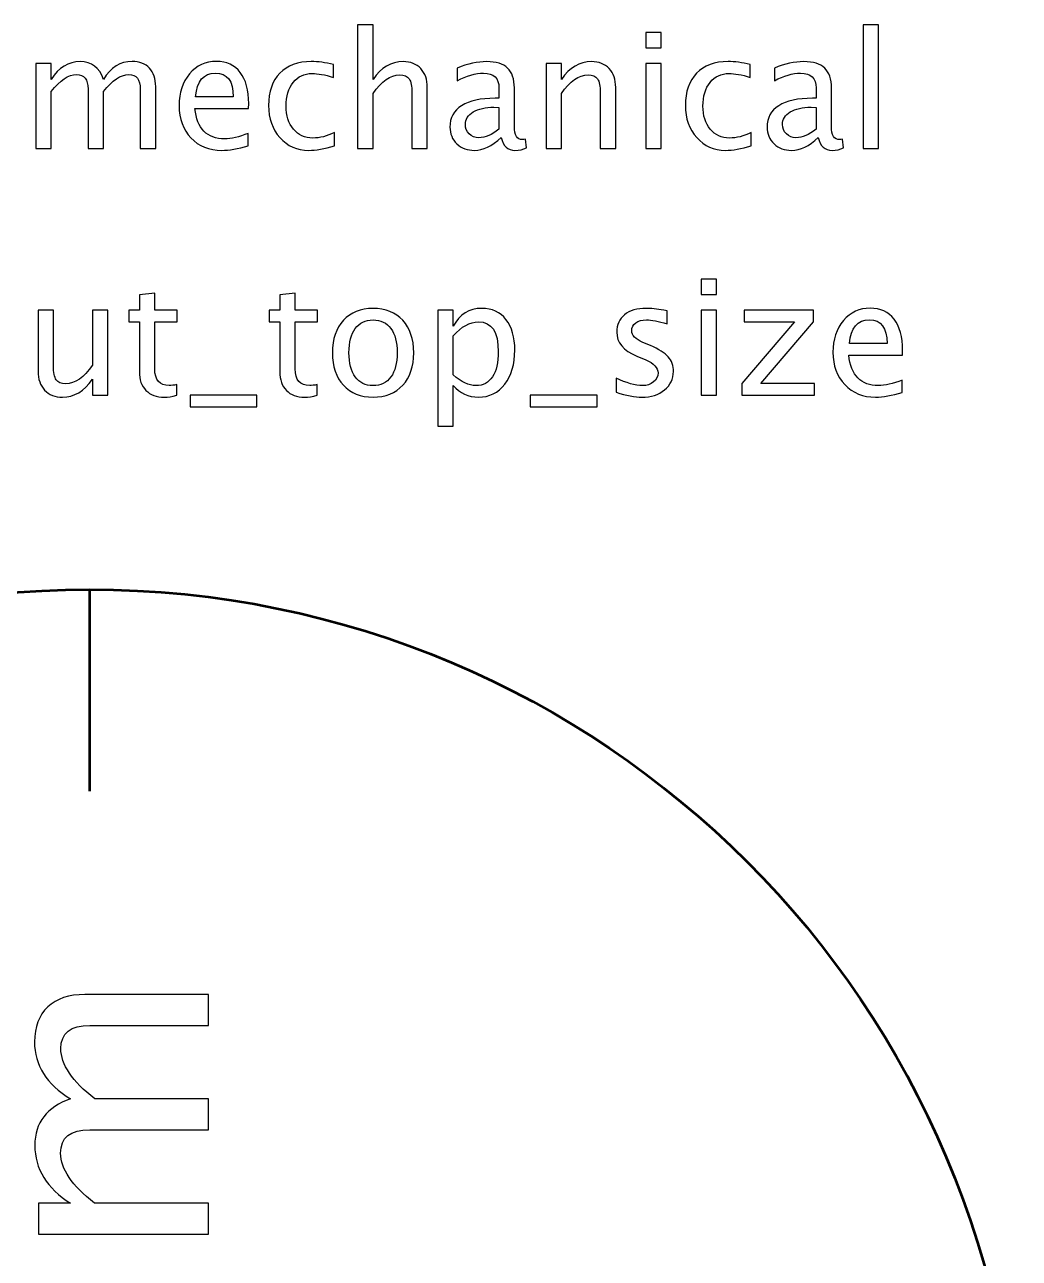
# Model space of a CAD drawing. Header units: centimetres. Extents: x -42.5 to 44.4, y -43.5 to 43.2.
# Drawn here: x -28.671 to -26.05, y 5.187 to 8.439 of the extents above; entities that cross this region are included whole.
import ezdxf

# ---------------------------------------------------------------- set-up
doc = ezdxf.new("R2010")
doc.units = ezdxf.units.CM
doc.header["$MEASUREMENT"] = 0
doc.layers.add('Layer 1', color=7, linetype='Continuous')

msp = doc.modelspace()

# ---------------------------------------------------------------- linework, layer by layer
at = {"layer": 'Layer 1', "lineweight": 53}
msp.add_ellipse((-28.5, 4.5), major_axis=(0, 2.45), ratio=1, dxfattribs=at)
at = {"layer": 'Layer 1'}
for points, knots in [([(-27.79378, 8.11265), (-27.79378, 8.11265), (-27.79378, 8.43904), (-27.79378, 8.43904), (-27.79378, 8.43904), (-27.79378, 8.43904), (-27.75314, 8.43904), (-27.75314, 8.43904), (-27.75314, 8.43904), (-27.75314, 8.43904), (-27.75314, 8.29461), (-27.75314, 8.29461), (-27.75314, 8.29461), (-27.73162, 8.32601), (-27.70523, 8.34167), (-27.67405, 8.34167), (-27.67405, 8.34167), (-27.65443, 8.34167), (-27.63884, 8.33553), (-27.62734, 8.32319), (-27.62734, 8.32319), (-27.61584, 8.31091), (-27.61006, 8.29433), (-27.61006, 8.27359), (-27.61006, 8.27359), (-27.61006, 8.27359), (-27.61006, 8.11265), (-27.61006, 8.11265), (-27.61006, 8.11265), (-27.61006, 8.11265), (-27.65069, 8.11265), (-27.65069, 8.11265), (-27.65069, 8.11265), (-27.65069, 8.11265), (-27.65069, 8.26032), (-27.65069, 8.26032), (-27.65069, 8.26032), (-27.65069, 8.27697), (-27.65316, 8.28883), (-27.65803, 8.29588), (-27.65803, 8.29588), (-27.66297, 8.30301), (-27.67109, 8.30654), (-27.68244, 8.30654), (-27.68244, 8.30654), (-27.70742, 8.30654), (-27.73099, 8.29024), (-27.75314, 8.25764), (-27.75314, 8.25764), (-27.75314, 8.25764), (-27.75314, 8.11265), (-27.75314, 8.11265), (-27.75314, 8.11265), (-27.75314, 8.11265), (-27.79378, 8.11265), (-27.79378, 8.11265)], [0, 0, 0, 0, 0.0666667, 0.0666667, 0.0666667, 0.0666667, 0.1333333, 0.1333333, 0.1333333, 0.1333333, 0.2, 0.2, 0.2, 0.2, 0.2666667, 0.2666667, 0.2666667, 0.2666667, 0.3333333, 0.3333333, 0.3333333, 0.3333333, 0.4, 0.4, 0.4, 0.4, 0.4666667, 0.4666667, 0.4666667, 0.4666667, 0.5333333, 0.5333333, 0.5333333, 0.5333333, 0.6, 0.6, 0.6, 0.6, 0.6666667, 0.6666667, 0.6666667, 0.6666667, 0.7333333, 0.7333333, 0.7333333, 0.7333333, 0.8, 0.8, 0.8, 0.8, 0.8666667, 0.8666667, 0.8666667, 0.8666667, 1, 1, 1, 1]), ([(-26.46162, 8.11265), (-26.46162, 8.11265), (-26.46162, 8.43904), (-26.46162, 8.43904), (-26.46162, 8.43904), (-26.46162, 8.43904), (-26.42098, 8.43904), (-26.42098, 8.43904), (-26.42098, 8.43904), (-26.42098, 8.43904), (-26.42098, 8.11265), (-26.42098, 8.11265), (-26.42098, 8.11265), (-26.42098, 8.11265), (-26.46162, 8.11265), (-26.46162, 8.11265)], [0, 0, 0, 0, 0.2, 0.2, 0.2, 0.2, 0.4, 0.4, 0.4, 0.4, 0.6, 0.6, 0.6, 0.6, 1, 1, 1, 1]), ([(-27.03453, 8.37808), (-27.03453, 8.37808), (-27.03453, 8.41872), (-27.03453, 8.41872), (-27.03453, 8.41872), (-27.03453, 8.41872), (-26.99389, 8.41872), (-26.99389, 8.41872), (-26.99389, 8.41872), (-26.99389, 8.41872), (-26.99389, 8.37808), (-26.99389, 8.37808), (-26.99389, 8.37808), (-26.99389, 8.37808), (-27.03453, 8.37808), (-27.03453, 8.37808)], [0, 0, 0, 0, 0.2, 0.2, 0.2, 0.2, 0.4, 0.4, 0.4, 0.4, 0.6, 0.6, 0.6, 0.6, 1, 1, 1, 1]), ([(-28.64172, 8.11265), (-28.64172, 8.11265), (-28.64172, 8.33701), (-28.64172, 8.33701), (-28.64172, 8.33701), (-28.64172, 8.33701), (-28.60108, 8.33701), (-28.60108, 8.33701), (-28.60108, 8.33701), (-28.60108, 8.33701), (-28.60108, 8.29461), (-28.60108, 8.29461), (-28.60108, 8.29461), (-28.58125, 8.32601), (-28.55585, 8.34167), (-28.52474, 8.34167), (-28.52474, 8.34167), (-28.49475, 8.34167), (-28.47436, 8.32601), (-28.4635, 8.29461), (-28.4635, 8.29461), (-28.44424, 8.32629), (-28.41912, 8.34209), (-28.38829, 8.34209), (-28.38829, 8.34209), (-28.3686, 8.34209), (-28.35329, 8.33631), (-28.34236, 8.32467), (-28.34236, 8.32467), (-28.33142, 8.31303), (-28.32592, 8.29673), (-28.32592, 8.27577), (-28.32592, 8.27577), (-28.32592, 8.27577), (-28.32592, 8.11265), (-28.32592, 8.11265), (-28.32592, 8.11265), (-28.32592, 8.11265), (-28.36656, 8.11265), (-28.36656, 8.11265), (-28.36656, 8.11265), (-28.36656, 8.11265), (-28.36656, 8.26907), (-28.36656, 8.26907), (-28.36656, 8.26907), (-28.36656, 8.29461), (-28.37672, 8.30738), (-28.39704, 8.30738), (-28.39704, 8.30738), (-28.41813, 8.30738), (-28.44029, 8.29249), (-28.4635, 8.26265), (-28.4635, 8.26265), (-28.4635, 8.26265), (-28.4635, 8.11265), (-28.4635, 8.11265), (-28.4635, 8.11265), (-28.4635, 8.11265), (-28.50414, 8.11265), (-28.50414, 8.11265), (-28.50414, 8.11265), (-28.50414, 8.11265), (-28.50414, 8.26921), (-28.50414, 8.26921), (-28.50414, 8.26921), (-28.50414, 8.29496), (-28.51444, 8.30781), (-28.53511, 8.30781), (-28.53511, 8.30781), (-28.55564, 8.30781), (-28.57766, 8.29285), (-28.60108, 8.26286), (-28.60108, 8.26286), (-28.60108, 8.26286), (-28.60108, 8.11265), (-28.60108, 8.11265), (-28.60108, 8.11265), (-28.60108, 8.11265), (-28.64172, 8.11265), (-28.64172, 8.11265)], [0, 0, 0, 0, 0.047619, 0.047619, 0.047619, 0.047619, 0.0952381, 0.0952381, 0.0952381, 0.0952381, 0.1428571, 0.1428571, 0.1428571, 0.1428571, 0.1904762, 0.1904762, 0.1904762, 0.1904762, 0.2380952, 0.2380952, 0.2380952, 0.2380952, 0.2857143, 0.2857143, 0.2857143, 0.2857143, 0.3333333, 0.3333333, 0.3333333, 0.3333333, 0.3809524, 0.3809524, 0.3809524, 0.3809524, 0.4285714, 0.4285714, 0.4285714, 0.4285714, 0.4761905, 0.4761905, 0.4761905, 0.4761905, 0.5238095, 0.5238095, 0.5238095, 0.5238095, 0.5714286, 0.5714286, 0.5714286, 0.5714286, 0.6190476, 0.6190476, 0.6190476, 0.6190476, 0.6666667, 0.6666667, 0.6666667, 0.6666667, 0.7142857, 0.7142857, 0.7142857, 0.7142857, 0.7619048, 0.7619048, 0.7619048, 0.7619048, 0.8095238, 0.8095238, 0.8095238, 0.8095238, 0.8571429, 0.8571429, 0.8571429, 0.8571429, 0.9047619, 0.9047619, 0.9047619, 0.9047619, 1, 1, 1, 1]), ([(-28.08179, 8.11985), (-28.1091, 8.11166), (-28.13245, 8.10757), (-28.15193, 8.10757), (-28.15193, 8.10757), (-28.18516, 8.10757), (-28.21218, 8.11858), (-28.23299, 8.14052), (-28.23299, 8.14052), (-28.25381, 8.16246), (-28.26425, 8.1909), (-28.26425, 8.22589), (-28.26425, 8.22589), (-28.26425, 8.25983), (-28.25508, 8.2877), (-28.23666, 8.3095), (-28.23666, 8.3095), (-28.21825, 8.33123), (-28.19468, 8.34209), (-28.16597, 8.34209), (-28.16597, 8.34209), (-28.1388, 8.34209), (-28.11778, 8.33243), (-28.10296, 8.3131), (-28.10296, 8.3131), (-28.08814, 8.29376), (-28.08074, 8.26639), (-28.08074, 8.2309), (-28.08074, 8.2309), (-28.08074, 8.2309), (-28.08095, 8.21848), (-28.08095, 8.21848), (-28.08095, 8.21848), (-28.08095, 8.21848), (-28.22276, 8.21848), (-28.22276, 8.21848), (-28.22276, 8.21848), (-28.21684, 8.16486), (-28.19066, 8.13805), (-28.14431, 8.13805), (-28.14431, 8.13805), (-28.1273, 8.13805), (-28.10649, 8.14285), (-28.08179, 8.15244), (-28.08179, 8.15244), (-28.08179, 8.15244), (-28.08179, 8.11985), (-28.08179, 8.11985)], [0, 0, 0, 0, 0.0769231, 0.0769231, 0.0769231, 0.0769231, 0.1538462, 0.1538462, 0.1538462, 0.1538462, 0.2307692, 0.2307692, 0.2307692, 0.2307692, 0.3076923, 0.3076923, 0.3076923, 0.3076923, 0.3846154, 0.3846154, 0.3846154, 0.3846154, 0.4615385, 0.4615385, 0.4615385, 0.4615385, 0.5384615, 0.5384615, 0.5384615, 0.5384615, 0.6153846, 0.6153846, 0.6153846, 0.6153846, 0.6923077, 0.6923077, 0.6923077, 0.6923077, 0.7692308, 0.7692308, 0.7692308, 0.7692308, 0.8461538, 0.8461538, 0.8461538, 0.8461538, 1, 1, 1, 1]), ([(-27.85481, 8.11942), (-27.88113, 8.11152), (-27.90385, 8.10757), (-27.92297, 8.10757), (-27.92297, 8.10757), (-27.95331, 8.10757), (-27.97843, 8.11879), (-27.99839, 8.14115), (-27.99839, 8.14115), (-28.01836, 8.16359), (-28.02838, 8.19188), (-28.02838, 8.22596), (-28.02838, 8.22596), (-28.02838, 8.26237), (-28.0185, 8.2908), (-27.99875, 8.31112), (-27.99875, 8.31112), (-27.97899, 8.33151), (-27.9514, 8.34167), (-27.91599, 8.34167), (-27.91599, 8.34167), (-27.89856, 8.34167), (-27.87894, 8.33927), (-27.85735, 8.33447), (-27.85735, 8.33447), (-27.85735, 8.33447), (-27.85735, 8.30019), (-27.85735, 8.30019), (-27.85735, 8.30019), (-27.88029, 8.30696), (-27.89898, 8.31035), (-27.91338, 8.31035), (-27.91338, 8.31035), (-27.93426, 8.31035), (-27.95098, 8.30251), (-27.96347, 8.28692), (-27.96347, 8.28692), (-27.97596, 8.27133), (-27.98224, 8.25051), (-27.98224, 8.22455), (-27.98224, 8.22455), (-27.98224, 8.19936), (-27.97575, 8.17904), (-27.96283, 8.16345), (-27.96283, 8.16345), (-27.94992, 8.14793), (-27.93306, 8.14017), (-27.91211, 8.14017), (-27.91211, 8.14017), (-27.89355, 8.14017), (-27.8745, 8.14496), (-27.85481, 8.15456), (-27.85481, 8.15456), (-27.85481, 8.15456), (-27.85481, 8.11942), (-27.85481, 8.11942)], [0, 0, 0, 0, 0.0666667, 0.0666667, 0.0666667, 0.0666667, 0.1333333, 0.1333333, 0.1333333, 0.1333333, 0.2, 0.2, 0.2, 0.2, 0.2666667, 0.2666667, 0.2666667, 0.2666667, 0.3333333, 0.3333333, 0.3333333, 0.3333333, 0.4, 0.4, 0.4, 0.4, 0.4666667, 0.4666667, 0.4666667, 0.4666667, 0.5333333, 0.5333333, 0.5333333, 0.5333333, 0.6, 0.6, 0.6, 0.6, 0.6666667, 0.6666667, 0.6666667, 0.6666667, 0.7333333, 0.7333333, 0.7333333, 0.7333333, 0.8, 0.8, 0.8, 0.8, 0.8666667, 0.8666667, 0.8666667, 0.8666667, 1, 1, 1, 1]), ([(-27.41539, 8.14122), (-27.4398, 8.11879), (-27.4633, 8.10757), (-27.48588, 8.10757), (-27.48588, 8.10757), (-27.50443, 8.10757), (-27.51988, 8.11336), (-27.53209, 8.125), (-27.53209, 8.125), (-27.54437, 8.13664), (-27.5505, 8.15131), (-27.5505, 8.16902), (-27.5505, 8.16902), (-27.5505, 8.19351), (-27.5402, 8.21234), (-27.5196, 8.22547), (-27.5196, 8.22547), (-27.499, 8.23859), (-27.46944, 8.24515), (-27.43091, 8.24515), (-27.43091, 8.24515), (-27.43091, 8.24515), (-27.42139, 8.24515), (-27.42139, 8.24515), (-27.42139, 8.24515), (-27.42139, 8.24515), (-27.42139, 8.27217), (-27.42139, 8.27217), (-27.42139, 8.27217), (-27.42139, 8.29821), (-27.43493, 8.31119), (-27.4621, 8.31119), (-27.4621, 8.31119), (-27.48312, 8.31119), (-27.50612, 8.30456), (-27.53103, 8.2913), (-27.53103, 8.2913), (-27.53103, 8.2913), (-27.53103, 8.32474), (-27.53103, 8.32474), (-27.53103, 8.32474), (-27.50365, 8.33603), (-27.47783, 8.34167), (-27.45363, 8.34167), (-27.45363, 8.34167), (-27.42873, 8.34167), (-27.41031, 8.33603), (-27.39853, 8.32467), (-27.39853, 8.32467), (-27.38667, 8.31331), (-27.38075, 8.29581), (-27.38075, 8.27217), (-27.38075, 8.27217), (-27.38075, 8.27217), (-27.38075, 8.17079), (-27.38075, 8.17079), (-27.38075, 8.17079), (-27.38075, 8.14757), (-27.37362, 8.13593), (-27.3593, 8.13593), (-27.3593, 8.13593), (-27.35754, 8.13593), (-27.35493, 8.13622), (-27.35147, 8.13678), (-27.35147, 8.13678), (-27.35147, 8.13678), (-27.34858, 8.1142), (-27.34858, 8.1142), (-27.34858, 8.1142), (-27.35782, 8.10976), (-27.36798, 8.10757), (-27.37913, 8.10757), (-27.37913, 8.10757), (-27.3981, 8.10757), (-27.41017, 8.11879), (-27.41539, 8.14122)], [0, 0, 0, 0, 0.05, 0.05, 0.05, 0.05, 0.1, 0.1, 0.1, 0.1, 0.15, 0.15, 0.15, 0.15, 0.2, 0.2, 0.2, 0.2, 0.25, 0.25, 0.25, 0.25, 0.3, 0.3, 0.3, 0.3, 0.35, 0.35, 0.35, 0.35, 0.4, 0.4, 0.4, 0.4, 0.45, 0.45, 0.45, 0.45, 0.5, 0.5, 0.5, 0.5, 0.55, 0.55, 0.55, 0.55, 0.6, 0.6, 0.6, 0.6, 0.65, 0.65, 0.65, 0.65, 0.7, 0.7, 0.7, 0.7, 0.75, 0.75, 0.75, 0.75, 0.8, 0.8, 0.8, 0.8, 0.85, 0.85, 0.85, 0.85, 0.9, 0.9, 0.9, 0.9, 1, 1, 1, 1]), ([(-27.29728, 8.11265), (-27.29728, 8.11265), (-27.29728, 8.33701), (-27.29728, 8.33701), (-27.29728, 8.33701), (-27.29728, 8.33701), (-27.25664, 8.33701), (-27.25664, 8.33701), (-27.25664, 8.33701), (-27.25664, 8.33701), (-27.25664, 8.29461), (-27.25664, 8.29461), (-27.25664, 8.29461), (-27.23512, 8.32601), (-27.20873, 8.34167), (-27.17755, 8.34167), (-27.17755, 8.34167), (-27.15793, 8.34167), (-27.14234, 8.33553), (-27.13084, 8.32319), (-27.13084, 8.32319), (-27.11934, 8.31091), (-27.11356, 8.29433), (-27.11356, 8.27359), (-27.11356, 8.27359), (-27.11356, 8.27359), (-27.11356, 8.11265), (-27.11356, 8.11265), (-27.11356, 8.11265), (-27.11356, 8.11265), (-27.15419, 8.11265), (-27.15419, 8.11265), (-27.15419, 8.11265), (-27.15419, 8.11265), (-27.15419, 8.26032), (-27.15419, 8.26032), (-27.15419, 8.26032), (-27.15419, 8.27697), (-27.15666, 8.28883), (-27.16153, 8.29588), (-27.16153, 8.29588), (-27.16647, 8.30301), (-27.17459, 8.30654), (-27.18594, 8.30654), (-27.18594, 8.30654), (-27.21092, 8.30654), (-27.23449, 8.29024), (-27.25664, 8.25764), (-27.25664, 8.25764), (-27.25664, 8.25764), (-27.25664, 8.11265), (-27.25664, 8.11265), (-27.25664, 8.11265), (-27.25664, 8.11265), (-27.29728, 8.11265), (-27.29728, 8.11265)], [0, 0, 0, 0, 0.0666667, 0.0666667, 0.0666667, 0.0666667, 0.1333333, 0.1333333, 0.1333333, 0.1333333, 0.2, 0.2, 0.2, 0.2, 0.2666667, 0.2666667, 0.2666667, 0.2666667, 0.3333333, 0.3333333, 0.3333333, 0.3333333, 0.4, 0.4, 0.4, 0.4, 0.4666667, 0.4666667, 0.4666667, 0.4666667, 0.5333333, 0.5333333, 0.5333333, 0.5333333, 0.6, 0.6, 0.6, 0.6, 0.6666667, 0.6666667, 0.6666667, 0.6666667, 0.7333333, 0.7333333, 0.7333333, 0.7333333, 0.8, 0.8, 0.8, 0.8, 0.8666667, 0.8666667, 0.8666667, 0.8666667, 1, 1, 1, 1]), ([(-27.03453, 8.11265), (-27.03453, 8.11265), (-27.03453, 8.33701), (-27.03453, 8.33701), (-27.03453, 8.33701), (-27.03453, 8.33701), (-26.99389, 8.33701), (-26.99389, 8.33701), (-26.99389, 8.33701), (-26.99389, 8.33701), (-26.99389, 8.11265), (-26.99389, 8.11265), (-26.99389, 8.11265), (-26.99389, 8.11265), (-27.03453, 8.11265), (-27.03453, 8.11265)], [0, 0, 0, 0, 0.2, 0.2, 0.2, 0.2, 0.4, 0.4, 0.4, 0.4, 0.6, 0.6, 0.6, 0.6, 1, 1, 1, 1]), ([(-26.7564, 8.11942), (-26.78272, 8.11152), (-26.80544, 8.10757), (-26.82456, 8.10757), (-26.82456, 8.10757), (-26.8549, 8.10757), (-26.88002, 8.11879), (-26.89998, 8.14115), (-26.89998, 8.14115), (-26.91995, 8.16359), (-26.92997, 8.19188), (-26.92997, 8.22596), (-26.92997, 8.22596), (-26.92997, 8.26237), (-26.92009, 8.2908), (-26.90034, 8.31112), (-26.90034, 8.31112), (-26.88058, 8.33151), (-26.85299, 8.34167), (-26.81758, 8.34167), (-26.81758, 8.34167), (-26.80015, 8.34167), (-26.78053, 8.33927), (-26.75894, 8.33447), (-26.75894, 8.33447), (-26.75894, 8.33447), (-26.75894, 8.30019), (-26.75894, 8.30019), (-26.75894, 8.30019), (-26.78188, 8.30696), (-26.80057, 8.31035), (-26.81497, 8.31035), (-26.81497, 8.31035), (-26.83585, 8.31035), (-26.85257, 8.30251), (-26.86506, 8.28692), (-26.86506, 8.28692), (-26.87755, 8.27133), (-26.88383, 8.25051), (-26.88383, 8.22455), (-26.88383, 8.22455), (-26.88383, 8.19936), (-26.87734, 8.17904), (-26.86442, 8.16345), (-26.86442, 8.16345), (-26.85151, 8.14793), (-26.83465, 8.14017), (-26.8137, 8.14017), (-26.8137, 8.14017), (-26.79514, 8.14017), (-26.77609, 8.14496), (-26.7564, 8.15456), (-26.7564, 8.15456), (-26.7564, 8.15456), (-26.7564, 8.11942), (-26.7564, 8.11942)], [0, 0, 0, 0, 0.0666667, 0.0666667, 0.0666667, 0.0666667, 0.1333333, 0.1333333, 0.1333333, 0.1333333, 0.2, 0.2, 0.2, 0.2, 0.2666667, 0.2666667, 0.2666667, 0.2666667, 0.3333333, 0.3333333, 0.3333333, 0.3333333, 0.4, 0.4, 0.4, 0.4, 0.4666667, 0.4666667, 0.4666667, 0.4666667, 0.5333333, 0.5333333, 0.5333333, 0.5333333, 0.6, 0.6, 0.6, 0.6, 0.6666667, 0.6666667, 0.6666667, 0.6666667, 0.7333333, 0.7333333, 0.7333333, 0.7333333, 0.8, 0.8, 0.8, 0.8, 0.8666667, 0.8666667, 0.8666667, 0.8666667, 1, 1, 1, 1]), ([(-26.57973, 8.14122), (-26.60414, 8.11879), (-26.62764, 8.10757), (-26.65022, 8.10757), (-26.65022, 8.10757), (-26.66877, 8.10757), (-26.68422, 8.11336), (-26.69643, 8.125), (-26.69643, 8.125), (-26.70871, 8.13664), (-26.71484, 8.15131), (-26.71484, 8.16902), (-26.71484, 8.16902), (-26.71484, 8.19351), (-26.70454, 8.21234), (-26.68394, 8.22547), (-26.68394, 8.22547), (-26.66334, 8.23859), (-26.63378, 8.24515), (-26.59525, 8.24515), (-26.59525, 8.24515), (-26.59525, 8.24515), (-26.58573, 8.24515), (-26.58573, 8.24515), (-26.58573, 8.24515), (-26.58573, 8.24515), (-26.58573, 8.27217), (-26.58573, 8.27217), (-26.58573, 8.27217), (-26.58573, 8.29821), (-26.59927, 8.31119), (-26.62644, 8.31119), (-26.62644, 8.31119), (-26.64746, 8.31119), (-26.67046, 8.30456), (-26.69537, 8.2913), (-26.69537, 8.2913), (-26.69537, 8.2913), (-26.69537, 8.32474), (-26.69537, 8.32474), (-26.69537, 8.32474), (-26.66799, 8.33603), (-26.64217, 8.34167), (-26.61797, 8.34167), (-26.61797, 8.34167), (-26.59307, 8.34167), (-26.57465, 8.33603), (-26.56287, 8.32467), (-26.56287, 8.32467), (-26.55101, 8.31331), (-26.54509, 8.29581), (-26.54509, 8.27217), (-26.54509, 8.27217), (-26.54509, 8.27217), (-26.54509, 8.17079), (-26.54509, 8.17079), (-26.54509, 8.17079), (-26.54509, 8.14757), (-26.53796, 8.13593), (-26.52364, 8.13593), (-26.52364, 8.13593), (-26.52188, 8.13593), (-26.51927, 8.13622), (-26.51581, 8.13678), (-26.51581, 8.13678), (-26.51581, 8.13678), (-26.51292, 8.1142), (-26.51292, 8.1142), (-26.51292, 8.1142), (-26.52216, 8.10976), (-26.53232, 8.10757), (-26.54347, 8.10757), (-26.54347, 8.10757), (-26.56244, 8.10757), (-26.57451, 8.11879), (-26.57973, 8.14122)], [0, 0, 0, 0, 0.05, 0.05, 0.05, 0.05, 0.1, 0.1, 0.1, 0.1, 0.15, 0.15, 0.15, 0.15, 0.2, 0.2, 0.2, 0.2, 0.25, 0.25, 0.25, 0.25, 0.3, 0.3, 0.3, 0.3, 0.35, 0.35, 0.35, 0.35, 0.4, 0.4, 0.4, 0.4, 0.45, 0.45, 0.45, 0.45, 0.5, 0.5, 0.5, 0.5, 0.55, 0.55, 0.55, 0.55, 0.6, 0.6, 0.6, 0.6, 0.65, 0.65, 0.65, 0.65, 0.7, 0.7, 0.7, 0.7, 0.75, 0.75, 0.75, 0.75, 0.8, 0.8, 0.8, 0.8, 0.85, 0.85, 0.85, 0.85, 0.9, 0.9, 0.9, 0.9, 1, 1, 1, 1]), ([(-28.22065, 8.24896), (-28.22065, 8.24896), (-28.12159, 8.24896), (-28.12159, 8.24896), (-28.12159, 8.24896), (-28.12159, 8.29073), (-28.13718, 8.31162), (-28.1683, 8.31162), (-28.1683, 8.31162), (-28.19962, 8.31162), (-28.21705, 8.29073), (-28.22065, 8.24896)], [0, 0, 0, 0, 0.25, 0.25, 0.25, 0.25, 0.5, 0.5, 0.5, 0.5, 1, 1, 1, 1]), ([(-27.42139, 8.16338), (-27.42139, 8.16338), (-27.42139, 8.22102), (-27.42139, 8.22102), (-27.42139, 8.22102), (-27.42139, 8.22102), (-27.43444, 8.22145), (-27.43444, 8.22145), (-27.43444, 8.22145), (-27.45702, 8.22145), (-27.47522, 8.21728), (-27.48912, 8.20896), (-27.48912, 8.20896), (-27.50295, 8.20056), (-27.50986, 8.18948), (-27.50986, 8.17566), (-27.50986, 8.17566), (-27.50986, 8.16599), (-27.50641, 8.15781), (-27.49956, 8.1511), (-27.49956, 8.1511), (-27.49265, 8.1444), (-27.48425, 8.14101), (-27.4743, 8.14101), (-27.4743, 8.14101), (-27.45737, 8.14101), (-27.43973, 8.14849), (-27.42139, 8.16338)], [0, 0, 0, 0, 0.125, 0.125, 0.125, 0.125, 0.25, 0.25, 0.25, 0.25, 0.375, 0.375, 0.375, 0.375, 0.5, 0.5, 0.5, 0.5, 0.625, 0.625, 0.625, 0.625, 0.75, 0.75, 0.75, 0.75, 1, 1, 1, 1]), ([(-26.58573, 8.16338), (-26.58573, 8.16338), (-26.58573, 8.22102), (-26.58573, 8.22102), (-26.58573, 8.22102), (-26.58573, 8.22102), (-26.59878, 8.22145), (-26.59878, 8.22145), (-26.59878, 8.22145), (-26.62136, 8.22145), (-26.63956, 8.21728), (-26.65346, 8.20896), (-26.65346, 8.20896), (-26.66729, 8.20056), (-26.6742, 8.18948), (-26.6742, 8.17566), (-26.6742, 8.17566), (-26.6742, 8.16599), (-26.67075, 8.15781), (-26.6639, 8.1511), (-26.6639, 8.1511), (-26.65699, 8.1444), (-26.64859, 8.14101), (-26.63864, 8.14101), (-26.63864, 8.14101), (-26.62171, 8.14101), (-26.60407, 8.14849), (-26.58573, 8.16338)], [0, 0, 0, 0, 0.125, 0.125, 0.125, 0.125, 0.25, 0.25, 0.25, 0.25, 0.375, 0.375, 0.375, 0.375, 0.5, 0.5, 0.5, 0.5, 0.625, 0.625, 0.625, 0.625, 0.75, 0.75, 0.75, 0.75, 1, 1, 1, 1]), ([(-26.88833, 7.72756), (-26.88833, 7.72756), (-26.88833, 7.7682), (-26.88833, 7.7682), (-26.88833, 7.7682), (-26.88833, 7.7682), (-26.84769, 7.7682), (-26.84769, 7.7682), (-26.84769, 7.7682), (-26.84769, 7.7682), (-26.84769, 7.72756), (-26.84769, 7.72756), (-26.84769, 7.72756), (-26.84769, 7.72756), (-26.88833, 7.72756), (-26.88833, 7.72756)], [0, 0, 0, 0, 0.2, 0.2, 0.2, 0.2, 0.4, 0.4, 0.4, 0.4, 0.6, 0.6, 0.6, 0.6, 1, 1, 1, 1]), ([(-28.27032, 7.4622), (-28.28288, 7.45874), (-28.29382, 7.45705), (-28.30306, 7.45705), (-28.30306, 7.45705), (-28.3238, 7.45705), (-28.33996, 7.46298), (-28.35153, 7.47483), (-28.35153, 7.47483), (-28.36317, 7.48668), (-28.36896, 7.50312), (-28.36896, 7.52422), (-28.36896, 7.52422), (-28.36896, 7.52422), (-28.36896, 7.65602), (-28.36896, 7.65602), (-28.36896, 7.65602), (-28.36896, 7.65602), (-28.39704, 7.65602), (-28.39704, 7.65602), (-28.39704, 7.65602), (-28.39704, 7.65602), (-28.39704, 7.68649), (-28.39704, 7.68649), (-28.39704, 7.68649), (-28.39704, 7.68649), (-28.36896, 7.68649), (-28.36896, 7.68649), (-28.36896, 7.68649), (-28.36896, 7.68649), (-28.36896, 7.72706), (-28.36896, 7.72706), (-28.36896, 7.72706), (-28.36896, 7.72706), (-28.32832, 7.73094), (-28.32832, 7.73094), (-28.32832, 7.73094), (-28.32832, 7.73094), (-28.32832, 7.68649), (-28.32832, 7.68649), (-28.32832, 7.68649), (-28.32832, 7.68649), (-28.26947, 7.68649), (-28.26947, 7.68649), (-28.26947, 7.68649), (-28.26947, 7.68649), (-28.26947, 7.65602), (-28.26947, 7.65602), (-28.26947, 7.65602), (-28.26947, 7.65602), (-28.32832, 7.65602), (-28.32832, 7.65602), (-28.32832, 7.65602), (-28.32832, 7.65602), (-28.32832, 7.53156), (-28.32832, 7.53156), (-28.32832, 7.53156), (-28.32832, 7.50221), (-28.31555, 7.48753), (-28.29008, 7.48753), (-28.29008, 7.48753), (-28.28464, 7.48753), (-28.27808, 7.48845), (-28.27032, 7.49021), (-28.27032, 7.49021), (-28.27032, 7.49021), (-28.27032, 7.4622), (-28.27032, 7.4622)], [0, 0, 0, 0, 0.0555556, 0.0555556, 0.0555556, 0.0555556, 0.1111111, 0.1111111, 0.1111111, 0.1111111, 0.1666667, 0.1666667, 0.1666667, 0.1666667, 0.2222222, 0.2222222, 0.2222222, 0.2222222, 0.2777778, 0.2777778, 0.2777778, 0.2777778, 0.3333333, 0.3333333, 0.3333333, 0.3333333, 0.3888889, 0.3888889, 0.3888889, 0.3888889, 0.4444444, 0.4444444, 0.4444444, 0.4444444, 0.5, 0.5, 0.5, 0.5, 0.5555556, 0.5555556, 0.5555556, 0.5555556, 0.6111111, 0.6111111, 0.6111111, 0.6111111, 0.6666667, 0.6666667, 0.6666667, 0.6666667, 0.7222222, 0.7222222, 0.7222222, 0.7222222, 0.7777778, 0.7777778, 0.7777778, 0.7777778, 0.8333333, 0.8333333, 0.8333333, 0.8333333, 0.8888889, 0.8888889, 0.8888889, 0.8888889, 1, 1, 1, 1]), ([(-27.90032, 7.4622), (-27.91288, 7.45874), (-27.92382, 7.45705), (-27.93306, 7.45705), (-27.93306, 7.45705), (-27.9538, 7.45705), (-27.96996, 7.46298), (-27.98153, 7.47483), (-27.98153, 7.47483), (-27.99317, 7.48668), (-27.99896, 7.50312), (-27.99896, 7.52422), (-27.99896, 7.52422), (-27.99896, 7.52422), (-27.99896, 7.65602), (-27.99896, 7.65602), (-27.99896, 7.65602), (-27.99896, 7.65602), (-28.02704, 7.65602), (-28.02704, 7.65602), (-28.02704, 7.65602), (-28.02704, 7.65602), (-28.02704, 7.68649), (-28.02704, 7.68649), (-28.02704, 7.68649), (-28.02704, 7.68649), (-27.99896, 7.68649), (-27.99896, 7.68649), (-27.99896, 7.68649), (-27.99896, 7.68649), (-27.99896, 7.72706), (-27.99896, 7.72706), (-27.99896, 7.72706), (-27.99896, 7.72706), (-27.95832, 7.73094), (-27.95832, 7.73094), (-27.95832, 7.73094), (-27.95832, 7.73094), (-27.95832, 7.68649), (-27.95832, 7.68649), (-27.95832, 7.68649), (-27.95832, 7.68649), (-27.89947, 7.68649), (-27.89947, 7.68649), (-27.89947, 7.68649), (-27.89947, 7.68649), (-27.89947, 7.65602), (-27.89947, 7.65602), (-27.89947, 7.65602), (-27.89947, 7.65602), (-27.95832, 7.65602), (-27.95832, 7.65602), (-27.95832, 7.65602), (-27.95832, 7.65602), (-27.95832, 7.53156), (-27.95832, 7.53156), (-27.95832, 7.53156), (-27.95832, 7.50221), (-27.94555, 7.48753), (-27.92008, 7.48753), (-27.92008, 7.48753), (-27.91464, 7.48753), (-27.90808, 7.48845), (-27.90032, 7.49021), (-27.90032, 7.49021), (-27.90032, 7.49021), (-27.90032, 7.4622), (-27.90032, 7.4622)], [0, 0, 0, 0, 0.0555556, 0.0555556, 0.0555556, 0.0555556, 0.1111111, 0.1111111, 0.1111111, 0.1111111, 0.1666667, 0.1666667, 0.1666667, 0.1666667, 0.2222222, 0.2222222, 0.2222222, 0.2222222, 0.2777778, 0.2777778, 0.2777778, 0.2777778, 0.3333333, 0.3333333, 0.3333333, 0.3333333, 0.3888889, 0.3888889, 0.3888889, 0.3888889, 0.4444444, 0.4444444, 0.4444444, 0.4444444, 0.5, 0.5, 0.5, 0.5, 0.5555556, 0.5555556, 0.5555556, 0.5555556, 0.6111111, 0.6111111, 0.6111111, 0.6111111, 0.6666667, 0.6666667, 0.6666667, 0.6666667, 0.7222222, 0.7222222, 0.7222222, 0.7222222, 0.7777778, 0.7777778, 0.7777778, 0.7777778, 0.8333333, 0.8333333, 0.8333333, 0.8333333, 0.8888889, 0.8888889, 0.8888889, 0.8888889, 1, 1, 1, 1]), ([(-28.49285, 7.46213), (-28.49285, 7.46213), (-28.49285, 7.50432), (-28.49285, 7.50432), (-28.49285, 7.50432), (-28.51452, 7.47278), (-28.54083, 7.45705), (-28.57174, 7.45705), (-28.57174, 7.45705), (-28.59135, 7.45705), (-28.60694, 7.46319), (-28.61851, 7.47554), (-28.61851, 7.47554), (-28.63015, 7.48788), (-28.63594, 7.50446), (-28.63594, 7.52542), (-28.63594, 7.52542), (-28.63594, 7.52542), (-28.63594, 7.68649), (-28.63594, 7.68649), (-28.63594, 7.68649), (-28.63594, 7.68649), (-28.5953, 7.68649), (-28.5953, 7.68649), (-28.5953, 7.68649), (-28.5953, 7.68649), (-28.5953, 7.53868), (-28.5953, 7.53868), (-28.5953, 7.53868), (-28.5953, 7.52182), (-28.59283, 7.5099), (-28.58796, 7.50284), (-28.58796, 7.50284), (-28.58302, 7.49571), (-28.57484, 7.49219), (-28.56334, 7.49219), (-28.56334, 7.49219), (-28.5385, 7.49219), (-28.51494, 7.50848), (-28.49285, 7.54115), (-28.49285, 7.54115), (-28.49285, 7.54115), (-28.49285, 7.68649), (-28.49285, 7.68649), (-28.49285, 7.68649), (-28.49285, 7.68649), (-28.45222, 7.68649), (-28.45222, 7.68649), (-28.45222, 7.68649), (-28.45222, 7.68649), (-28.45222, 7.46213), (-28.45222, 7.46213), (-28.45222, 7.46213), (-28.45222, 7.46213), (-28.49285, 7.46213), (-28.49285, 7.46213)], [0, 0, 0, 0, 0.0666667, 0.0666667, 0.0666667, 0.0666667, 0.1333333, 0.1333333, 0.1333333, 0.1333333, 0.2, 0.2, 0.2, 0.2, 0.2666667, 0.2666667, 0.2666667, 0.2666667, 0.3333333, 0.3333333, 0.3333333, 0.3333333, 0.4, 0.4, 0.4, 0.4, 0.4666667, 0.4666667, 0.4666667, 0.4666667, 0.5333333, 0.5333333, 0.5333333, 0.5333333, 0.6, 0.6, 0.6, 0.6, 0.6666667, 0.6666667, 0.6666667, 0.6666667, 0.7333333, 0.7333333, 0.7333333, 0.7333333, 0.8, 0.8, 0.8, 0.8, 0.8666667, 0.8666667, 0.8666667, 0.8666667, 1, 1, 1, 1]), ([(-27.753, 7.45705), (-27.78595, 7.45705), (-27.81205, 7.46756), (-27.83124, 7.48859), (-27.83124, 7.48859), (-27.8505, 7.50961), (-27.8601, 7.53819), (-27.8601, 7.57424), (-27.8601, 7.57424), (-27.8601, 7.61022), (-27.8505, 7.63873), (-27.83124, 7.65968), (-27.83124, 7.65968), (-27.81205, 7.68064), (-27.78595, 7.69115), (-27.753, 7.69115), (-27.753, 7.69115), (-27.72005, 7.69115), (-27.69394, 7.68064), (-27.67475, 7.65968), (-27.67475, 7.65968), (-27.65549, 7.63873), (-27.6459, 7.61022), (-27.6459, 7.57424), (-27.6459, 7.57424), (-27.6459, 7.53819), (-27.65549, 7.50961), (-27.67475, 7.48859), (-27.67475, 7.48859), (-27.69394, 7.46756), (-27.72005, 7.45705), (-27.753, 7.45705)], [0, 0, 0, 0, 0.1111111, 0.1111111, 0.1111111, 0.1111111, 0.2222222, 0.2222222, 0.2222222, 0.2222222, 0.3333333, 0.3333333, 0.3333333, 0.3333333, 0.4444444, 0.4444444, 0.4444444, 0.4444444, 0.5555556, 0.5555556, 0.5555556, 0.5555556, 0.6666667, 0.6666667, 0.6666667, 0.6666667, 0.7777778, 0.7777778, 0.7777778, 0.7777778, 1, 1, 1, 1]), ([(-27.58225, 7.38043), (-27.58225, 7.38043), (-27.58225, 7.68649), (-27.58225, 7.68649), (-27.58225, 7.68649), (-27.58225, 7.68649), (-27.54161, 7.68649), (-27.54161, 7.68649), (-27.54161, 7.68649), (-27.54161, 7.68649), (-27.54161, 7.64409), (-27.54161, 7.64409), (-27.54161, 7.64409), (-27.52496, 7.67549), (-27.49991, 7.69115), (-27.46654, 7.69115), (-27.46654, 7.69115), (-27.43952, 7.69115), (-27.41828, 7.68134), (-27.40276, 7.66166), (-27.40276, 7.66166), (-27.38724, 7.64197), (-27.37948, 7.61509), (-27.37948, 7.58102), (-27.37948, 7.58102), (-27.37948, 7.5439), (-27.38829, 7.51392), (-27.40586, 7.4912), (-27.40586, 7.4912), (-27.42343, 7.46841), (-27.44657, 7.45705), (-27.47522, 7.45705), (-27.47522, 7.45705), (-27.50182, 7.45705), (-27.52397, 7.46721), (-27.54161, 7.4876), (-27.54161, 7.4876), (-27.54161, 7.4876), (-27.54161, 7.38043), (-27.54161, 7.38043), (-27.54161, 7.38043), (-27.54161, 7.38043), (-27.58225, 7.38043), (-27.58225, 7.38043)], [0, 0, 0, 0, 0.0833333, 0.0833333, 0.0833333, 0.0833333, 0.1666667, 0.1666667, 0.1666667, 0.1666667, 0.25, 0.25, 0.25, 0.25, 0.3333333, 0.3333333, 0.3333333, 0.3333333, 0.4166667, 0.4166667, 0.4166667, 0.4166667, 0.5, 0.5, 0.5, 0.5, 0.5833333, 0.5833333, 0.5833333, 0.5833333, 0.6666667, 0.6666667, 0.6666667, 0.6666667, 0.75, 0.75, 0.75, 0.75, 0.8333333, 0.8333333, 0.8333333, 0.8333333, 1, 1, 1, 1]), ([(-27.1122, 7.47017), (-27.1122, 7.47017), (-27.1122, 7.50743), (-27.1122, 7.50743), (-27.1122, 7.50743), (-27.0856, 7.49416), (-27.06253, 7.48753), (-27.04285, 7.48753), (-27.04285, 7.48753), (-27.03114, 7.48753), (-27.0214, 7.4907), (-27.01371, 7.49705), (-27.01371, 7.49705), (-27.00602, 7.50333), (-27.00214, 7.51124), (-27.00214, 7.52076), (-27.00214, 7.52076), (-27.00214, 7.53466), (-27.01293, 7.54616), (-27.03452, 7.55526), (-27.03452, 7.55526), (-27.03452, 7.55526), (-27.0583, 7.56535), (-27.0583, 7.56535), (-27.0583, 7.56535), (-27.09337, 7.57989), (-27.11093, 7.60091), (-27.11093, 7.62822), (-27.11093, 7.62822), (-27.11093, 7.64776), (-27.10402, 7.66314), (-27.09019, 7.67436), (-27.09019, 7.67436), (-27.07636, 7.68558), (-27.05738, 7.69115), (-27.03332, 7.69115), (-27.03332, 7.69115), (-27.02083, 7.69115), (-27.00531, 7.68946), (-26.9869, 7.686), (-26.9869, 7.686), (-26.9869, 7.686), (-26.97843, 7.68438), (-26.97843, 7.68438), (-26.97843, 7.68438), (-26.97843, 7.68438), (-26.97843, 7.65051), (-26.97843, 7.65051), (-26.97843, 7.65051), (-27.00108, 7.65729), (-27.01914, 7.66067), (-27.03262, 7.66067), (-27.03262, 7.66067), (-27.04447, 7.66067), (-27.05385, 7.65806), (-27.06098, 7.65291), (-27.06098, 7.65291), (-27.06804, 7.64776), (-27.07156, 7.64085), (-27.07156, 7.63217), (-27.07156, 7.63217), (-27.07156, 7.61996), (-27.06169, 7.60959), (-27.04186, 7.60119), (-27.04186, 7.60119), (-27.04186, 7.60119), (-27.02232, 7.59294), (-27.02232, 7.59294), (-27.02232, 7.59294), (-27.00016, 7.58363), (-26.9845, 7.57375), (-26.97533, 7.56338), (-26.97533, 7.56338), (-26.96608, 7.553), (-26.9615, 7.54002), (-26.9615, 7.5245), (-26.9615, 7.5245), (-26.9615, 7.50482), (-26.96926, 7.48866), (-26.98485, 7.47603), (-26.98485, 7.47603), (-27.00037, 7.4634), (-27.02027, 7.45705), (-27.04447, 7.45705), (-27.04447, 7.45705), (-27.0631, 7.45705), (-27.0856, 7.46142), (-27.1122, 7.47017)], [0, 0, 0, 0, 0.0434783, 0.0434783, 0.0434783, 0.0434783, 0.0869565, 0.0869565, 0.0869565, 0.0869565, 0.1304348, 0.1304348, 0.1304348, 0.1304348, 0.173913, 0.173913, 0.173913, 0.173913, 0.2173913, 0.2173913, 0.2173913, 0.2173913, 0.2608696, 0.2608696, 0.2608696, 0.2608696, 0.3043478, 0.3043478, 0.3043478, 0.3043478, 0.3478261, 0.3478261, 0.3478261, 0.3478261, 0.3913043, 0.3913043, 0.3913043, 0.3913043, 0.4347826, 0.4347826, 0.4347826, 0.4347826, 0.4782609, 0.4782609, 0.4782609, 0.4782609, 0.5217391, 0.5217391, 0.5217391, 0.5217391, 0.5652174, 0.5652174, 0.5652174, 0.5652174, 0.6086957, 0.6086957, 0.6086957, 0.6086957, 0.6521739, 0.6521739, 0.6521739, 0.6521739, 0.6956522, 0.6956522, 0.6956522, 0.6956522, 0.7391304, 0.7391304, 0.7391304, 0.7391304, 0.7826087, 0.7826087, 0.7826087, 0.7826087, 0.826087, 0.826087, 0.826087, 0.826087, 0.8695652, 0.8695652, 0.8695652, 0.8695652, 0.9130435, 0.9130435, 0.9130435, 0.9130435, 1, 1, 1, 1]), ([(-26.88833, 7.46213), (-26.88833, 7.46213), (-26.88833, 7.68649), (-26.88833, 7.68649), (-26.88833, 7.68649), (-26.88833, 7.68649), (-26.84769, 7.68649), (-26.84769, 7.68649), (-26.84769, 7.68649), (-26.84769, 7.68649), (-26.84769, 7.46213), (-26.84769, 7.46213), (-26.84769, 7.46213), (-26.84769, 7.46213), (-26.88833, 7.46213), (-26.88833, 7.46213)], [0, 0, 0, 0, 0.2, 0.2, 0.2, 0.2, 0.4, 0.4, 0.4, 0.4, 0.6, 0.6, 0.6, 0.6, 1, 1, 1, 1]), ([(-26.78123, 7.46213), (-26.78123, 7.46213), (-26.78123, 7.49261), (-26.78123, 7.49261), (-26.78123, 7.49261), (-26.78123, 7.49261), (-26.64203, 7.65602), (-26.64203, 7.65602), (-26.64203, 7.65602), (-26.64203, 7.65602), (-26.77481, 7.65602), (-26.77481, 7.65602), (-26.77481, 7.65602), (-26.77481, 7.65602), (-26.77481, 7.68649), (-26.77481, 7.68649), (-26.77481, 7.68649), (-26.77481, 7.68649), (-26.592, 7.68649), (-26.592, 7.68649), (-26.592, 7.68649), (-26.592, 7.68649), (-26.592, 7.65602), (-26.592, 7.65602), (-26.592, 7.65602), (-26.592, 7.65602), (-26.73121, 7.49261), (-26.73121, 7.49261), (-26.73121, 7.49261), (-26.73121, 7.49261), (-26.58946, 7.49261), (-26.58946, 7.49261), (-26.58946, 7.49261), (-26.58946, 7.49261), (-26.58946, 7.46213), (-26.58946, 7.46213), (-26.58946, 7.46213), (-26.58946, 7.46213), (-26.78123, 7.46213), (-26.78123, 7.46213)], [0, 0, 0, 0, 0.0909091, 0.0909091, 0.0909091, 0.0909091, 0.1818182, 0.1818182, 0.1818182, 0.1818182, 0.2727273, 0.2727273, 0.2727273, 0.2727273, 0.3636364, 0.3636364, 0.3636364, 0.3636364, 0.4545455, 0.4545455, 0.4545455, 0.4545455, 0.5454545, 0.5454545, 0.5454545, 0.5454545, 0.6363636, 0.6363636, 0.6363636, 0.6363636, 0.7272727, 0.7272727, 0.7272727, 0.7272727, 0.8181818, 0.8181818, 0.8181818, 0.8181818, 1, 1, 1, 1]), ([(-26.35867, 7.46933), (-26.38598, 7.46114), (-26.40933, 7.45705), (-26.42881, 7.45705), (-26.42881, 7.45705), (-26.46204, 7.45705), (-26.48906, 7.46806), (-26.50987, 7.49), (-26.50987, 7.49), (-26.53069, 7.51194), (-26.54113, 7.54038), (-26.54113, 7.57537), (-26.54113, 7.57537), (-26.54113, 7.60931), (-26.53196, 7.63718), (-26.51354, 7.65898), (-26.51354, 7.65898), (-26.49513, 7.68071), (-26.47156, 7.69157), (-26.44285, 7.69157), (-26.44285, 7.69157), (-26.41568, 7.69157), (-26.39466, 7.68191), (-26.37984, 7.66258), (-26.37984, 7.66258), (-26.36502, 7.64324), (-26.35762, 7.61587), (-26.35762, 7.58038), (-26.35762, 7.58038), (-26.35762, 7.58038), (-26.35783, 7.56796), (-26.35783, 7.56796), (-26.35783, 7.56796), (-26.35783, 7.56796), (-26.49964, 7.56796), (-26.49964, 7.56796), (-26.49964, 7.56796), (-26.49372, 7.51434), (-26.46754, 7.48753), (-26.42119, 7.48753), (-26.42119, 7.48753), (-26.40418, 7.48753), (-26.38337, 7.49233), (-26.35867, 7.50192), (-26.35867, 7.50192), (-26.35867, 7.50192), (-26.35867, 7.46933), (-26.35867, 7.46933)], [0, 0, 0, 0, 0.0769231, 0.0769231, 0.0769231, 0.0769231, 0.1538462, 0.1538462, 0.1538462, 0.1538462, 0.2307692, 0.2307692, 0.2307692, 0.2307692, 0.3076923, 0.3076923, 0.3076923, 0.3076923, 0.3846154, 0.3846154, 0.3846154, 0.3846154, 0.4615385, 0.4615385, 0.4615385, 0.4615385, 0.5384615, 0.5384615, 0.5384615, 0.5384615, 0.6153846, 0.6153846, 0.6153846, 0.6153846, 0.6923077, 0.6923077, 0.6923077, 0.6923077, 0.7692308, 0.7692308, 0.7692308, 0.7692308, 0.8461538, 0.8461538, 0.8461538, 0.8461538, 1, 1, 1, 1]), ([(-27.75307, 7.48753), (-27.73296, 7.48753), (-27.7173, 7.49508), (-27.70615, 7.51025), (-27.70615, 7.51025), (-27.69507, 7.52535), (-27.6895, 7.54673), (-27.6895, 7.57424), (-27.6895, 7.57424), (-27.6895, 7.60169), (-27.69507, 7.623), (-27.70615, 7.63809), (-27.70615, 7.63809), (-27.7173, 7.65312), (-27.73296, 7.66067), (-27.75307, 7.66067), (-27.75307, 7.66067), (-27.77325, 7.66067), (-27.78891, 7.65312), (-27.79992, 7.63809), (-27.79992, 7.63809), (-27.81099, 7.623), (-27.8165, 7.60169), (-27.8165, 7.57424), (-27.8165, 7.57424), (-27.8165, 7.54673), (-27.81099, 7.52535), (-27.79992, 7.51025), (-27.79992, 7.51025), (-27.78891, 7.49508), (-27.77325, 7.48753), (-27.75307, 7.48753)], [0, 0, 0, 0, 0.1111111, 0.1111111, 0.1111111, 0.1111111, 0.2222222, 0.2222222, 0.2222222, 0.2222222, 0.3333333, 0.3333333, 0.3333333, 0.3333333, 0.4444444, 0.4444444, 0.4444444, 0.4444444, 0.5555556, 0.5555556, 0.5555556, 0.5555556, 0.6666667, 0.6666667, 0.6666667, 0.6666667, 0.7777778, 0.7777778, 0.7777778, 0.7777778, 1, 1, 1, 1]), ([(-27.54161, 7.51561), (-27.52066, 7.49691), (-27.50069, 7.48753), (-27.48171, 7.48753), (-27.48171, 7.48753), (-27.46301, 7.48753), (-27.44855, 7.49536), (-27.43839, 7.51095), (-27.43839, 7.51095), (-27.42816, 7.52655), (-27.42308, 7.54849), (-27.42308, 7.57685), (-27.42308, 7.57685), (-27.42308, 7.62935), (-27.44043, 7.65559), (-27.47515, 7.65559), (-27.47515, 7.65559), (-27.49787, 7.65559), (-27.52002, 7.64332), (-27.54161, 7.61869), (-27.54161, 7.61869), (-27.54161, 7.61869), (-27.54161, 7.51561), (-27.54161, 7.51561)], [0, 0, 0, 0, 0.1428571, 0.1428571, 0.1428571, 0.1428571, 0.2857143, 0.2857143, 0.2857143, 0.2857143, 0.4285714, 0.4285714, 0.4285714, 0.4285714, 0.5714286, 0.5714286, 0.5714286, 0.5714286, 0.7142857, 0.7142857, 0.7142857, 0.7142857, 1, 1, 1, 1]), ([(-26.49753, 7.59844), (-26.49753, 7.59844), (-26.39847, 7.59844), (-26.39847, 7.59844), (-26.39847, 7.59844), (-26.39847, 7.64021), (-26.41406, 7.6611), (-26.44518, 7.6611), (-26.44518, 7.6611), (-26.4765, 7.6611), (-26.49393, 7.64021), (-26.49753, 7.59844)], [0, 0, 0, 0, 0.25, 0.25, 0.25, 0.25, 0.5, 0.5, 0.5, 0.5, 1, 1, 1, 1]), ([(-28.23518, 7.43165), (-28.23518, 7.43165), (-28.23518, 7.46213), (-28.23518, 7.46213), (-28.23518, 7.46213), (-28.23518, 7.46213), (-28.05907, 7.46213), (-28.05907, 7.46213), (-28.05907, 7.46213), (-28.05907, 7.46213), (-28.05907, 7.43165), (-28.05907, 7.43165), (-28.05907, 7.43165), (-28.05907, 7.43165), (-28.23518, 7.43165), (-28.23518, 7.43165)], [0, 0, 0, 0, 0.2, 0.2, 0.2, 0.2, 0.4, 0.4, 0.4, 0.4, 0.6, 0.6, 0.6, 0.6, 1, 1, 1, 1]), ([(-27.33869, 7.43165), (-27.33869, 7.43165), (-27.33869, 7.46213), (-27.33869, 7.46213), (-27.33869, 7.46213), (-27.33869, 7.46213), (-27.16258, 7.46213), (-27.16258, 7.46213), (-27.16258, 7.46213), (-27.16258, 7.46213), (-27.16258, 7.43165), (-27.16258, 7.43165), (-27.16258, 7.43165), (-27.16258, 7.43165), (-27.33869, 7.43165), (-27.33869, 7.43165)], [0, 0, 0, 0, 0.2, 0.2, 0.2, 0.2, 0.4, 0.4, 0.4, 0.4, 0.6, 0.6, 0.6, 0.6, 1, 1, 1, 1]), ([(-28.18631, 5.25057), (-28.18631, 5.25057), (-28.63505, 5.25057), (-28.63505, 5.25057), (-28.63505, 5.25057), (-28.63505, 5.25057), (-28.63505, 5.33185), (-28.63505, 5.33185), (-28.63505, 5.33185), (-28.63505, 5.33185), (-28.55024, 5.33185), (-28.55024, 5.33185), (-28.55024, 5.33185), (-28.61303, 5.3715), (-28.64436, 5.4223), (-28.64436, 5.48453), (-28.64436, 5.48453), (-28.64436, 5.54451), (-28.61303, 5.58529), (-28.55024, 5.60702), (-28.55024, 5.60702), (-28.6136, 5.64554), (-28.64521, 5.69578), (-28.64521, 5.75744), (-28.64521, 5.75744), (-28.64521, 5.79681), (-28.63363, 5.82743), (-28.61035, 5.84931), (-28.61035, 5.84931), (-28.58707, 5.87118), (-28.55447, 5.88219), (-28.51256, 5.88219), (-28.51256, 5.88219), (-28.51256, 5.88219), (-28.18631, 5.88219), (-28.18631, 5.88219), (-28.18631, 5.88219), (-28.18631, 5.88219), (-28.18631, 5.80091), (-28.18631, 5.80091), (-28.18631, 5.80091), (-28.18631, 5.80091), (-28.49915, 5.80091), (-28.49915, 5.80091), (-28.49915, 5.80091), (-28.55024, 5.80091), (-28.57578, 5.78059), (-28.57578, 5.73995), (-28.57578, 5.73995), (-28.57578, 5.69775), (-28.546, 5.65344), (-28.48631, 5.60702), (-28.48631, 5.60702), (-28.48631, 5.60702), (-28.18631, 5.60702), (-28.18631, 5.60702), (-28.18631, 5.60702), (-28.18631, 5.60702), (-28.18631, 5.52574), (-28.18631, 5.52574), (-28.18631, 5.52574), (-28.18631, 5.52574), (-28.49944, 5.52574), (-28.49944, 5.52574), (-28.49944, 5.52574), (-28.55094, 5.52574), (-28.57662, 5.50514), (-28.57662, 5.46379), (-28.57662, 5.46379), (-28.57662, 5.42273), (-28.54671, 5.3787), (-28.48674, 5.33185), (-28.48674, 5.33185), (-28.48674, 5.33185), (-28.18631, 5.33185), (-28.18631, 5.33185), (-28.18631, 5.33185), (-28.18631, 5.33185), (-28.18631, 5.25057), (-28.18631, 5.25057)], [0, 0, 0, 0, 0.047619, 0.047619, 0.047619, 0.047619, 0.0952381, 0.0952381, 0.0952381, 0.0952381, 0.1428571, 0.1428571, 0.1428571, 0.1428571, 0.1904762, 0.1904762, 0.1904762, 0.1904762, 0.2380952, 0.2380952, 0.2380952, 0.2380952, 0.2857143, 0.2857143, 0.2857143, 0.2857143, 0.3333333, 0.3333333, 0.3333333, 0.3333333, 0.3809524, 0.3809524, 0.3809524, 0.3809524, 0.4285714, 0.4285714, 0.4285714, 0.4285714, 0.4761905, 0.4761905, 0.4761905, 0.4761905, 0.5238095, 0.5238095, 0.5238095, 0.5238095, 0.5714286, 0.5714286, 0.5714286, 0.5714286, 0.6190476, 0.6190476, 0.6190476, 0.6190476, 0.6666667, 0.6666667, 0.6666667, 0.6666667, 0.7142857, 0.7142857, 0.7142857, 0.7142857, 0.7619048, 0.7619048, 0.7619048, 0.7619048, 0.8095238, 0.8095238, 0.8095238, 0.8095238, 0.8571429, 0.8571429, 0.8571429, 0.8571429, 0.9047619, 0.9047619, 0.9047619, 0.9047619, 1, 1, 1, 1])]:
    msp.add_open_spline(points, degree=3, knots=knots, dxfattribs=at)
at = {"layer": 'Layer 1', "lineweight": 53}
for points in [[(-28.5, 6.95), (-28.5, 6.95), (-28.5, 6.95), (-28.5, 6.95)], [(-28.5, 6.95), (-28.5, 6.95), (-28.5, 6.41863), (-28.5, 6.41863)]]:
    msp.add_open_spline(points, degree=3, dxfattribs=at)

doc.saveas('drawing.dxf')
